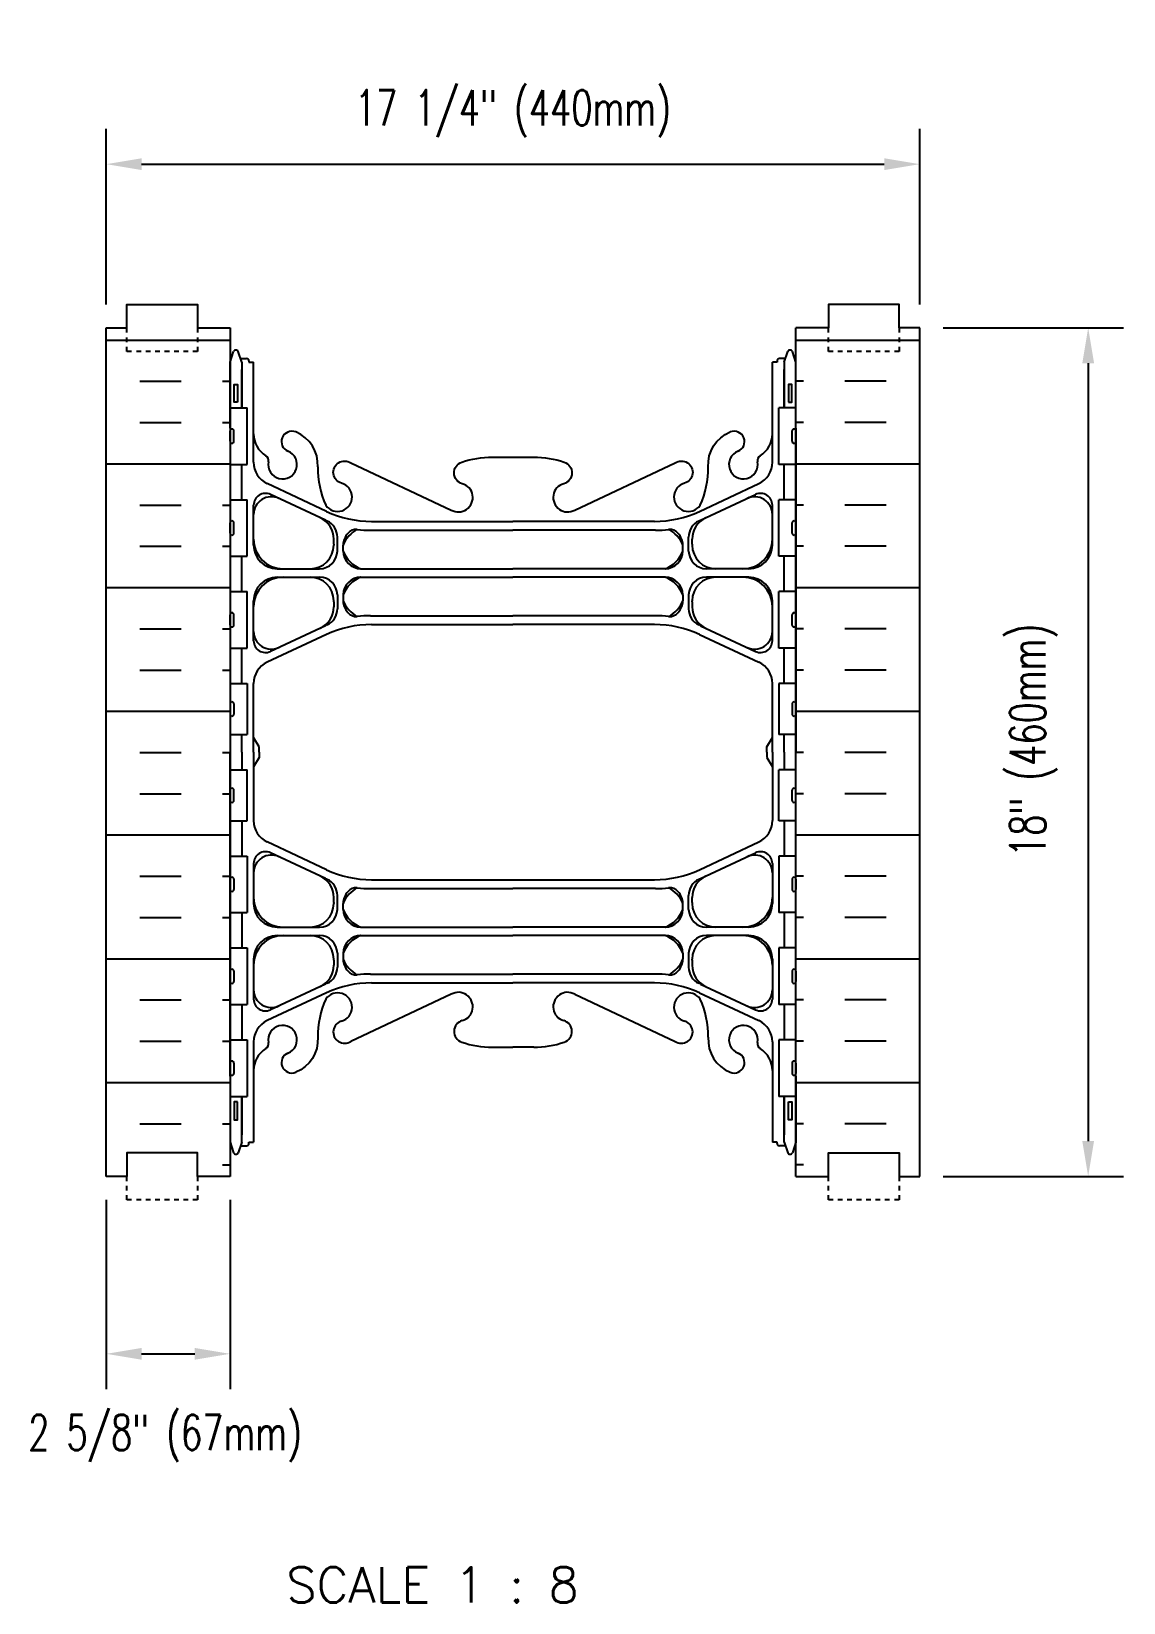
# Model space of a CAD drawing. Header units: inches. Extents: x 345 to 454, y 151 to 253.
# Drawn here: x 345.45 to 368.61, y 157.78 to 191.11 of the extents above; entities that cross this region are included whole.
import ezdxf

# ---------------------------------------------------------------- set-up
doc = ezdxf.new("R2010")
doc.units = ezdxf.units.IN
doc.header["$MEASUREMENT"] = 0
doc.linetypes.add('DASHED2', pattern=[0.375, 0.25, -0.125])
for name, color, linetype in [('HATCH', 12, 'Continuous'), ('line25', 2, 'Continuous'), ('LINE50', 5, 'Continuous'), ('LINE9', 9, 'Continuous'), ('TEXT', 4, 'Continuous'), ('Web_Edge', 9, 'Continuous')]:
    doc.layers.add(name, color=color, linetype=linetype)
doc.styles.add('DIM', font='romans.shx', dxfattribs={"width": 0.7})
doc.styles.add('ROMANS', font='romans.shx', dxfattribs={"height": 0.75})
doc.dimstyles.new('ext_8', dxfattribs={"dimscale": 8, "dimtxt": 0.09375, "dimasz": 0.09375, "dimexe": 0.09375, "dimexo": 0.0625, "dimgap": 0.0625, "dimtad": 1, "dimdec": 3, "dimzin": 3, "dimdsep": 46, "dimlunit": 4, "dimtxsty": 'DIM', "dimcen": 0.09, "dimdle": 0.09375, "dimclrt": 4, "dimadec": 0, "dimazin": 0, "dimtfac": 1, "dimtdec": 3, "dimtmove": 2, "dimatfit": 3, "dimfxl": 0, "dimfrac": 2, "dimtolj": 1, "dimtzin": 0, "dimarcsym": 0})

# ---------------------------------------------------------------- blocks, each defined once
blk = doc.blocks.new('*D29')
at = {"layer": 'Defpoints', "color": 0}
for p in [(364.288, 184.823), (364.288, 166.823), (367.861, 166.823)]:
    blk.add_point(p, dxfattribs=at)
at = {"layer": 'TEXT', "color": 0, "lineweight": -2}
for p, q in [((364.788, 184.823), (368.611, 184.823)), ((367.861, 184.073), (367.861, 167.573)), ((364.788, 166.823), (368.611, 166.823))]:
    blk.add_line(p, q, dxfattribs=at)
at = {"layer": 'TEXT', "color": 0}
for points in [[(367.736, 184.073), (367.986, 184.073), (367.861, 184.823)], [(367.736, 167.573), (367.986, 167.573), (367.861, 166.823)]]:
    blk.add_solid(points, dxfattribs=at)
at = {"layer": 'TEXT', "color": 4, "insert": (366.703, 176.073), "char_height": 0.75, "attachment_point": 5, "rotation": 90, "style": 'DIM'}
blk.add_mtext('\\A1;18" (460mm)', dxfattribs=at)
blk = doc.blocks.new('*D30')
at = {"layer": 'Defpoints', "color": 0}
for p in [(347.038, 166.823), (349.663, 166.823), (349.663, 163.058)]:
    blk.add_point(p, dxfattribs=at)
at = {"layer": 'TEXT', "color": 0, "lineweight": -2}
for p, q in [((347.038, 166.323), (347.038, 162.308)), ((349.663, 166.323), (349.663, 162.308)), ((347.788, 163.058), (348.913, 163.058))]:
    blk.add_line(p, q, dxfattribs=at)
at = {"layer": 'TEXT', "color": 0}
for points in [[(347.788, 163.183), (347.788, 162.933), (347.038, 163.058)], [(348.913, 163.183), (348.913, 162.933), (349.663, 163.058)]]:
    blk.add_solid(points, dxfattribs=at)
at = {"layer": 'TEXT', "color": 4, "insert": (348.286, 161.264), "char_height": 0.75, "attachment_point": 5, "style": 'DIM'}
blk.add_mtext('\\A1;2 5/8" (67mm)', dxfattribs=at)
blk = doc.blocks.new('*D31')
at = {"layer": 'Defpoints', "color": 0}
for p in [(364.288, 188.297), (347.038, 184.823), (364.288, 184.823)]:
    blk.add_point(p, dxfattribs=at)
at = {"layer": 'TEXT', "color": 0, "lineweight": -2}
for p, q in [((347.038, 185.323), (347.038, 189.047)), ((364.288, 185.323), (364.288, 189.047)), ((347.788, 188.297), (363.538, 188.297))]:
    blk.add_line(p, q, dxfattribs=at)
at = {"layer": 'TEXT', "color": 0}
for points in [[(347.788, 188.422), (347.788, 188.172), (347.038, 188.297)], [(363.538, 188.422), (363.538, 188.172), (364.288, 188.297)]]:
    blk.add_solid(points, dxfattribs=at)
at = {"layer": 'TEXT', "color": 4, "insert": (355.663, 189.368), "char_height": 0.75, "attachment_point": 5, "style": 'DIM'}
blk.add_mtext('\\A1;17 1/4" (440mm)', dxfattribs=at)

msp = doc.modelspace()

# ---------------------------------------------------------------- hatches: boundary and pattern name
at = {"layer": 'HATCH'}
h = msp.add_hatch(dxfattribs=at)
h.set_pattern_fill('INSUL', color=256, scale=7, style=0)
h.set_pattern_definition([(0, (-2576.4982, -230.1866), (0, 2.625), []), (0, (-2576.4982, -229.3116), (0, 2.625), [0.875, -0.875]), (0, (-2576.4982, -228.4366), (0, 2.625), [0.875, -0.875])])
h.paths.add_polyline_path([(347.0384, 166.823), (347.4759, 166.823), (347.4759, 167.323), (348.9759, 167.323), (348.9759, 166.823), (349.6634, 166.823), (349.6634, 184.823), (348.9759, 184.823), (348.9759, 185.323), (347.4759, 185.323), (347.4759, 184.823), (347.0384, 184.823)])
h = msp.add_hatch(dxfattribs=at)
h.set_pattern_fill('INSUL', color=256, scale=7, style=0)
h.set_pattern_definition([(180, (3287.825, -230.1866), (0, 2.625), []), (180, (3287.825, -229.3116), (0, 2.625), [0.875, -0.875]), (180, (3287.825, -228.4366), (0, 2.625), [0.875, -0.875])])
h.paths.add_polyline_path([(364.2884, 166.823), (363.8509, 166.823), (363.8509, 167.323), (362.3509, 167.323), (362.3509, 166.823), (361.6634, 166.823), (361.6634, 184.823), (362.3509, 184.823), (362.3509, 185.323), (363.8509, 185.323), (363.8509, 184.823), (364.2884, 184.823)])

# ---------------------------------------------------------------- linework, layer by layer
at = {"layer": 'line25'}
for p, q in [((349.6634, 184.823), (349.6634, 166.823)), ((361.6634, 166.823), (361.6634, 184.823)), ((349.6634, 183.128), (350.0284, 183.128)), ((350.0284, 181.928), (350.0284, 183.128)), ((361.6634, 183.128), (361.2984, 183.128)), ((361.2984, 181.928), (361.2984, 183.128)), ((349.7034, 182.678), (349.7034, 182.678)), ((361.6234, 182.678), (361.6234, 182.678)), ((349.6634, 182.418), (349.6634, 182.638)), ((349.6634, 182.583), (349.6634, 182.583)), ((349.6634, 182.473), (349.6634, 182.473)), ((349.7034, 182.378), (349.7034, 182.378)), ((349.7434, 182.418), (349.7434, 182.638)), ((361.5834, 182.418), (361.5834, 182.638)), ((361.6234, 182.378), (361.6234, 182.378)), ((361.6634, 182.418), (361.6634, 182.638)), ((361.6634, 182.583), (361.6634, 182.583)), ((361.6634, 182.473), (361.6634, 182.473)), ((349.6634, 181.928), (350.0284, 181.928)), ((361.6634, 181.928), (361.2984, 181.928)), ((349.6634, 181.178), (350.0284, 181.178)), ((350.0284, 179.978), (350.0284, 181.178)), ((361.6634, 181.178), (361.2984, 181.178)), ((361.2984, 179.978), (361.2984, 181.178)), ((349.6634, 180.468), (349.6634, 180.688)), ((349.7034, 180.728), (349.7034, 180.728)), ((349.7434, 180.468), (349.7434, 180.688)), ((361.5834, 180.468), (361.5834, 180.688)), ((361.6234, 180.728), (361.6234, 180.728)), ((361.6634, 180.468), (361.6634, 180.688)), ((349.6634, 180.633), (349.6634, 180.633)), ((349.6634, 180.523), (349.6634, 180.523)), ((349.7034, 180.428), (349.7034, 180.428)), ((361.6234, 180.428), (361.6234, 180.428)), ((361.6634, 180.633), (361.6634, 180.633)), ((361.6634, 180.523), (361.6634, 180.523)), ((349.6634, 179.978), (350.0284, 179.978)), ((361.6634, 179.978), (361.2984, 179.978)), ((349.6634, 179.228), (350.0284, 179.228)), ((350.0284, 178.028), (350.0284, 179.228)), ((361.6634, 179.228), (361.2984, 179.228)), ((361.2984, 178.028), (361.2984, 179.228)), ((349.6634, 178.518), (349.6634, 178.738)), ((349.6634, 178.683), (349.6634, 178.683)), ((349.7034, 178.778), (349.7034, 178.778)), ((349.7434, 178.518), (349.7434, 178.738)), ((361.5834, 178.518), (361.5834, 178.738)), ((361.6234, 178.778), (361.6234, 178.778)), ((361.6634, 178.518), (361.6634, 178.738)), ((361.6634, 178.683), (361.6634, 178.683)), ((349.6634, 178.573), (349.6634, 178.573)), ((349.7034, 178.478), (349.7034, 178.478)), ((361.6234, 178.478), (361.6234, 178.478)), ((361.6634, 178.573), (361.6634, 178.573)), ((349.6634, 178.028), (350.0284, 178.028)), ((361.6634, 178.028), (361.2984, 178.028)), ((349.6634, 177.278), (350.0284, 177.278)), ((350.0284, 177.278), (350.0284, 176.198)), ((361.6634, 177.278), (361.2984, 177.278)), ((361.2984, 177.278), (361.2984, 176.198)), ((349.6634, 176.848), (349.6634, 176.628)), ((349.6634, 176.793), (349.6634, 176.793)), ((349.6634, 176.683), (349.6634, 176.683)), ((349.7034, 176.888), (349.7034, 176.888)), ((349.7434, 176.848), (349.7434, 176.628)), ((361.5834, 176.848), (361.5834, 176.628)), ((361.6234, 176.888), (361.6234, 176.888)), ((361.6634, 176.848), (361.6634, 176.628)), ((361.6634, 176.793), (361.6634, 176.793)), ((361.6634, 176.683), (361.6634, 176.683)), ((349.7034, 176.588), (349.7034, 176.588)), ((361.6234, 176.588), (361.6234, 176.588)), ((349.6634, 176.198), (350.0284, 176.198)), ((361.6634, 176.198), (361.2984, 176.198)), ((349.6634, 175.448), (350.0284, 175.448)), ((350.0284, 174.368), (350.0284, 175.448)), ((361.6634, 175.448), (361.2984, 175.448)), ((361.2984, 174.368), (361.2984, 175.448)), ((349.6634, 174.798), (349.6634, 175.018)), ((349.7034, 175.058), (349.7034, 175.058)), ((349.7434, 174.798), (349.7434, 175.018)), ((361.5834, 174.798), (361.5834, 175.018)), ((361.6234, 175.058), (361.6234, 175.058)), ((361.6634, 174.798), (361.6634, 175.018)), ((349.6634, 174.963), (349.6634, 174.963)), ((349.6634, 174.853), (349.6634, 174.853)), ((349.7034, 174.758), (349.7034, 174.758)), ((361.6234, 174.758), (361.6234, 174.758)), ((361.6634, 174.963), (361.6634, 174.963)), ((361.6634, 174.853), (361.6634, 174.853)), ((349.6634, 174.368), (350.0284, 174.368)), ((361.6634, 174.368), (361.2984, 174.368)), ((349.6634, 173.618), (350.0284, 173.618)), ((350.0284, 173.618), (350.0284, 172.418)), ((361.6634, 173.618), (361.2984, 173.618)), ((361.2984, 173.618), (361.2984, 172.418)), ((349.6634, 173.128), (349.6634, 172.908)), ((349.6634, 173.073), (349.6634, 173.073)), ((349.7034, 173.168), (349.7034, 173.168)), ((349.7434, 173.128), (349.7434, 172.908)), ((361.5834, 173.128), (361.5834, 172.908)), ((361.6234, 173.168), (361.6234, 173.168)), ((361.6634, 173.128), (361.6634, 172.908)), ((361.6634, 173.073), (361.6634, 173.073)), ((349.6634, 172.963), (349.6634, 172.963)), ((349.7034, 172.868), (349.7034, 172.868)), ((361.6234, 172.868), (361.6234, 172.868)), ((361.6634, 172.963), (361.6634, 172.963)), ((349.6634, 172.418), (350.0284, 172.418)), ((361.6634, 172.418), (361.2984, 172.418)), ((349.6634, 171.668), (350.0284, 171.668)), ((350.0284, 171.668), (350.0284, 170.468)), ((361.6634, 171.668), (361.2984, 171.668)), ((361.2984, 171.668), (361.2984, 170.468)), ((349.6634, 171.178), (349.6634, 170.958)), ((349.6634, 171.123), (349.6634, 171.123)), ((349.6634, 171.013), (349.6634, 171.013)), ((349.7434, 171.178), (349.7434, 170.958)), ((361.5834, 171.178), (361.5834, 170.958)), ((361.6634, 171.178), (361.6634, 170.958)), ((361.6634, 171.123), (361.6634, 171.123)), ((361.6634, 171.013), (361.6634, 171.013)), ((349.7034, 170.918), (349.7034, 170.918)), ((361.6234, 170.918), (361.6234, 170.918)), ((349.6634, 170.468), (350.0284, 170.468)), ((361.6634, 170.468), (361.2984, 170.468)), ((349.6634, 169.718), (350.0284, 169.718)), ((350.0284, 169.718), (350.0284, 168.518)), ((361.6634, 169.718), (361.2984, 169.718)), ((361.2984, 169.718), (361.2984, 168.518)), ((349.6634, 169.228), (349.6634, 169.008)), ((349.6634, 169.173), (349.6634, 169.173)), ((349.6634, 169.063), (349.6634, 169.063)), ((349.7034, 169.268), (349.7034, 169.268)), ((349.7434, 169.228), (349.7434, 169.008)), ((361.5834, 169.228), (361.5834, 169.008)), ((361.6234, 169.268), (361.6234, 169.268)), ((361.6634, 169.228), (361.6634, 169.008)), ((361.6634, 169.173), (361.6634, 169.173)), ((361.6634, 169.063), (361.6634, 169.063)), ((349.7034, 168.968), (349.7034, 168.968)), ((361.6234, 168.968), (361.6234, 168.968)), ((349.6634, 168.518), (350.0284, 168.518)), ((361.6634, 168.518), (361.2984, 168.518))]:
    msp.add_line(p, q, dxfattribs=at)
for centre, start, end in [((349.7034, 182.638), 90, 180), ((349.7034, 182.638), 360, 90), ((361.6234, 182.638), 90, 180), ((361.6234, 182.638), 0, 90), ((349.7034, 182.418), 180, 270), ((349.7034, 182.418), 270, 0), ((361.6234, 182.418), 180, 270), ((361.6234, 182.418), 270, 0), ((349.7034, 180.688), 90, 180), ((349.7034, 180.688), 360, 90), ((361.6234, 180.688), 90, 180), ((361.6234, 180.688), 0, 90), ((349.7034, 180.468), 180, 270), ((349.7034, 180.468), 270, 0), ((361.6234, 180.468), 180, 270), ((361.6234, 180.468), 270, 0), ((349.7034, 178.738), 90, 180), ((349.7034, 178.738), 360, 90), ((361.6234, 178.738), 90, 180), ((361.6234, 178.738), 0, 90), ((349.7034, 178.518), 180, 270), ((349.7034, 178.518), 270, 0), ((361.6234, 178.518), 180, 270), ((361.6234, 178.518), 270, 0), ((349.7034, 176.848), 90, 180), ((349.7034, 176.848), 0, 90), ((361.6234, 176.848), 90, 180), ((361.6234, 176.848), 360, 90), ((349.7034, 176.628), 180, 270), ((349.7034, 176.628), 270, 0), ((361.6234, 176.628), 180, 270), ((361.6234, 176.628), 270, 0), ((349.7034, 175.018), 90, 180), ((349.7034, 175.018), 360, 90), ((361.6234, 175.018), 90, 180), ((361.6234, 175.018), 0, 90), ((349.7034, 174.798), 180, 270), ((349.7034, 174.798), 270, 0), ((361.6234, 174.798), 180, 270), ((361.6234, 174.798), 270, 0), ((349.7034, 173.128), 90, 180), ((349.7034, 173.128), 0, 90), ((361.6234, 173.128), 90, 180), ((361.6234, 173.128), 360, 90), ((349.7034, 172.908), 180, 270), ((349.7034, 172.908), 270, 0), ((361.6234, 172.908), 180, 270), ((361.6234, 172.908), 270, 0), ((349.7034, 171.178), 90, 180), ((349.7034, 171.178), 0, 90), ((361.6234, 171.178), 90, 180), ((361.6234, 171.178), 360, 90), ((349.7034, 170.958), 180, 270), ((349.7034, 170.958), 270, 0), ((361.6234, 170.958), 180, 270), ((361.6234, 170.958), 270, 0), ((349.7034, 169.228), 90, 180), ((349.7034, 169.008), 180, 270), ((349.7034, 169.228), 0, 90), ((349.7034, 169.008), 270, 0), ((361.6234, 169.228), 90, 180), ((361.6234, 169.008), 180, 270), ((361.6234, 169.228), 360, 90), ((361.6234, 169.008), 270, 0)]:
    msp.add_arc(centre, 0.04, start, end, dxfattribs=at)
at = {"layer": 'LINE50'}
for p, q in [((347.0384, 166.823), (347.0384, 184.823)), ((364.2884, 166.823), (364.2884, 184.823))]:
    msp.add_line(p, q, dxfattribs=at)
for points in [[(347.0384, 184.823), (347.4759, 184.823), (347.4759, 185.323), (348.9759, 185.323), (348.9759, 184.823), (349.6634, 184.823)], [(364.2884, 184.823), (363.8509, 184.823), (363.8509, 185.323), (362.3509, 185.323), (362.3509, 184.823), (361.6634, 184.823)], [(349.6634, 166.823), (348.9759, 166.823), (348.9759, 167.323), (347.4759, 167.323), (347.4759, 166.823), (347.0384, 166.823)], [(361.6634, 166.823), (362.3509, 166.823), (362.3509, 167.323), (363.8509, 167.323), (363.8509, 166.823), (364.2884, 166.823)]]:
    msp.add_lwpolyline(points, dxfattribs=at)
at = {"layer": 'LINE9', "linetype": 'DASHED2', "ltscale": 0.15}
for points in [[(348.9759, 184.823), (348.9759, 184.823), (348.9759, 184.323), (347.4759, 184.323), (347.4759, 184.823), (347.4759, 184.823)], [(363.8509, 184.823), (363.8509, 184.823), (363.8509, 184.323), (362.3509, 184.323), (362.3509, 184.823), (362.3509, 184.823)], [(348.9759, 166.823), (348.9759, 166.823), (348.9759, 166.323), (347.4759, 166.323), (347.4759, 166.823), (347.4759, 166.823)], [(363.8509, 166.823), (363.8509, 166.823), (363.8509, 166.323), (362.3509, 166.323), (362.3509, 166.823), (362.3509, 166.823)]]:
    msp.add_lwpolyline(points, dxfattribs=at)
at = {"layer": 'Web_Edge'}
for p, q in [((349.6634, 184.0942), (349.7384, 184.3242)), ((349.9134, 184.0942), (349.8384, 184.3242)), ((349.8873, 184.1742), (350.0134, 184.1742)), ((349.9134, 184.0942), (349.9134, 183.128)), ((350.0634, 184.1242), (350.0634, 184.0942)), ((350.0634, 184.1242), (350.0634, 184.1242)), ((350.0634, 184.0942), (350.1634, 184.0942)), ((350.1634, 181.9723), (350.1634, 184.0942)), ((361.1634, 181.9723), (361.1634, 184.0942)), ((361.2634, 184.0942), (361.1634, 184.0942)), ((361.2634, 184.1242), (361.2634, 184.1242)), ((361.2634, 184.1242), (361.2634, 184.0942)), ((361.4395, 184.1742), (361.3134, 184.1742)), ((361.4134, 184.0942), (361.4884, 184.3242)), ((361.4134, 184.0942), (361.4134, 183.128)), ((361.6634, 184.0942), (361.5884, 184.3242)), ((351.7097, 180.9306), (350.4515, 181.5194)), ((359.6171, 180.9306), (360.8753, 181.5194)), ((350.1634, 180.2142), (350.1634, 181.0625)), ((351.6857, 180.7431), (350.5194, 181.2889)), ((359.6411, 180.7431), (360.8074, 181.2889)), ((361.1634, 180.2142), (361.1634, 181.0625)), ((352.6634, 180.7184), (355.6634, 180.7184)), ((358.6634, 180.7184), (355.6634, 180.7184)), ((351.8634, 180.2377), (351.8634, 180.3418)), ((351.9384, 180.0892), (351.9384, 180.3862)), ((352.6394, 180.5309), (355.6634, 180.5309)), ((358.6874, 180.5309), (355.6634, 180.5309)), ((359.3884, 180.0892), (359.3884, 180.3862)), ((359.4634, 180.2377), (359.4634, 180.3418)), ((351.8634, 180.2377), (351.8634, 180.2142)), ((352.0634, 180.0892), (352.0634, 180.2152)), ((359.2634, 180.0892), (359.2634, 180.2152)), ((359.4634, 180.2377), (359.4634, 180.2142)), ((350.6634, 179.7142), (351.5634, 179.7142)), ((352.4384, 179.7142), (355.6634, 179.7142)), ((358.8884, 179.7142), (355.6634, 179.7142)), ((360.6634, 179.7142), (359.7634, 179.7142)), ((350.6634, 179.5342), (351.5634, 179.5342)), ((352.4384, 179.5342), (355.6634, 179.5342)), ((358.8884, 179.5342), (355.6634, 179.5342)), ((360.6634, 179.5342), (359.7634, 179.5342)), ((350.1634, 178.186), (350.1634, 179.0342)), ((351.8634, 179.0107), (351.8634, 179.0342)), ((351.8634, 179.0107), (351.8634, 178.9066)), ((351.9384, 179.1592), (351.9384, 178.8622)), ((352.0634, 179.1592), (352.0634, 179.0455)), ((352.0634, 179.1592), (352.0634, 179.0335)), ((359.2634, 179.1592), (359.2634, 179.0335)), ((359.2634, 179.1592), (359.2634, 179.0455)), ((359.3884, 179.1592), (359.3884, 178.8622)), ((359.4634, 179.0107), (359.4634, 179.0342)), ((359.4634, 179.0107), (359.4634, 178.9066)), ((361.1634, 178.186), (361.1634, 179.0342)), ((352.6402, 178.7179), (355.6634, 178.7179)), ((358.6866, 178.7179), (355.6634, 178.7179)), ((351.6865, 178.5058), (350.5194, 177.9596)), ((352.6634, 178.53), (355.6634, 178.53)), ((358.6634, 178.53), (355.6634, 178.53)), ((359.6403, 178.5058), (360.8074, 177.9596)), ((351.7097, 178.3179), (350.4515, 177.729)), ((359.6171, 178.3179), (360.8753, 177.729)), ((350.1634, 175.823), (350.1634, 177.2762)), ((361.1634, 175.823), (361.1634, 177.2762)), ((350.2834, 175.9353), (350.1634, 176.1353)), ((350.2834, 175.9353), (350.1634, 176.1353)), ((361.0434, 175.9353), (361.1634, 176.1353)), ((361.0434, 175.9353), (361.1634, 176.1353)), ((350.1634, 175.823), (350.1634, 174.3697)), ((350.2834, 175.7106), (350.1634, 175.5106)), ((350.2834, 175.7106), (350.1634, 175.5106)), ((350.2834, 175.823), (350.2834, 175.9353)), ((350.2834, 175.823), (350.2834, 175.9353)), ((350.2834, 175.823), (350.2834, 175.7106)), ((350.2834, 175.823), (350.2834, 175.7106)), ((361.0434, 175.823), (361.0434, 175.9353)), ((361.0434, 175.823), (361.0434, 175.9353)), ((361.0434, 175.823), (361.0434, 175.7106)), ((361.0434, 175.823), (361.0434, 175.7106)), ((361.0434, 175.7106), (361.1634, 175.5106)), ((361.0434, 175.7106), (361.1634, 175.5106)), ((361.1634, 175.823), (361.1634, 174.3697)), ((351.7097, 173.328), (350.4515, 173.9169)), ((351.6865, 173.1401), (350.5194, 173.6864)), ((359.6171, 173.328), (360.8753, 173.9169)), ((359.6403, 173.1401), (360.8074, 173.6864)), ((350.1634, 173.4599), (350.1634, 172.6117)), ((361.1634, 173.4599), (361.1634, 172.6117)), ((351.8634, 172.6352), (351.8634, 172.7393)), ((351.9384, 172.4867), (351.9384, 172.7837)), ((352.6394, 172.928), (355.6634, 172.928)), ((358.6874, 172.928), (355.6634, 172.928)), ((359.3884, 172.4867), (359.3884, 172.7837)), ((359.4634, 172.6352), (359.4634, 172.7393)), ((351.8634, 172.6352), (351.8634, 172.6117)), ((352.0634, 172.4863), (352.0634, 172.6123)), ((359.2634, 172.4863), (359.2634, 172.6123)), ((359.4634, 172.6352), (359.4634, 172.6117)), ((350.6634, 172.1117), (351.5634, 172.1117)), ((352.4384, 172.1113), (355.6634, 172.1113)), ((358.8884, 172.1113), (355.6634, 172.1113)), ((360.6634, 172.1117), (359.7634, 172.1117)), ((350.6634, 171.9317), (351.5634, 171.9317)), ((352.4384, 171.9313), (355.6634, 171.9313)), ((358.8884, 171.9313), (355.6634, 171.9313)), ((360.6634, 171.9317), (359.7634, 171.9317)), ((350.1634, 171.4317), (350.1634, 170.5834)), ((351.8634, 171.4082), (351.8634, 171.4317)), ((351.8634, 171.4082), (351.8634, 171.3041)), ((351.9384, 171.5567), (351.9384, 171.2597)), ((352.0634, 171.5563), (352.0634, 171.4306)), ((352.0634, 171.5563), (352.0634, 171.4426)), ((359.2634, 171.5563), (359.2634, 171.4426)), ((359.2634, 171.5563), (359.2634, 171.4306)), ((359.3884, 171.5567), (359.3884, 171.2597)), ((359.4634, 171.4082), (359.4634, 171.4317)), ((359.4634, 171.4082), (359.4634, 171.3041)), ((361.1634, 171.4317), (361.1634, 170.5834)), ((352.6402, 171.115), (355.6634, 171.115)), ((358.6866, 171.115), (355.6634, 171.115)), ((351.7097, 170.7153), (350.4515, 170.1265)), ((351.6857, 170.9028), (350.5194, 170.357)), ((354.3532, 170.6866), (352.226, 169.6873)), ((352.6634, 170.9275), (355.6634, 170.9275)), ((358.6634, 170.9275), (355.6634, 170.9275)), ((356.9736, 170.6866), (359.1008, 169.6873)), ((359.6171, 170.7153), (360.8753, 170.1265)), ((359.6411, 170.9028), (360.8074, 170.357)), ((350.1634, 169.6736), (350.1634, 167.5517)), ((361.1634, 169.6736), (361.1634, 167.5517)), ((355.2242, 169.5628), (355.6634, 169.5628)), ((356.1026, 169.5628), (355.6634, 169.5628)), ((349.9134, 167.5517), (349.9134, 168.518)), ((361.4134, 167.5517), (361.4134, 168.518)), ((349.6634, 167.5517), (349.7384, 167.3217)), ((349.9134, 167.5517), (349.8384, 167.3217)), ((349.8873, 167.4717), (350.0134, 167.4717)), ((350.0634, 167.5517), (350.1634, 167.5517)), ((350.0634, 167.5217), (350.0634, 167.5517)), ((350.0634, 167.5217), (350.0634, 167.5217)), ((361.2634, 167.5517), (361.1634, 167.5517)), ((361.2634, 167.5217), (361.2634, 167.5517)), ((361.2634, 167.5217), (361.2634, 167.5217)), ((361.4395, 167.4717), (361.3134, 167.4717)), ((361.4134, 167.5517), (361.4884, 167.3217)), ((361.6634, 167.5517), (361.5884, 167.3217))]:
    msp.add_line(p, q, dxfattribs=at)
for points in [[(349.6634, 182.6942), (349.6634, 184.0942)], [(361.6634, 182.6942), (361.6634, 184.0942)], [(349.9134, 183.128), (349.9134, 183.9442)], [(361.4134, 183.128), (361.4134, 183.9442)], [(349.6634, 182.6942), (349.6634, 175.823)], [(361.6634, 182.6942), (361.6634, 175.823)], [(349.9134, 181.178), (349.9134, 181.9342)], [(361.4134, 181.178), (361.4134, 181.928)], [(349.9134, 179.228), (349.9134, 179.9842)], [(361.4134, 179.228), (361.4134, 179.978)], [(349.9134, 177.278), (349.9134, 178.0375)], [(361.4134, 177.278), (361.4134, 178.028)], [(349.9134, 175.823), (349.9134, 176.2075)], [(361.4134, 175.823), (361.4134, 176.198)], [(349.6634, 168.9517), (349.6634, 175.823)], [(349.9134, 175.823), (349.9134, 175.448)], [(361.4134, 175.823), (361.4134, 175.448)], [(361.6634, 168.9517), (361.6634, 175.823)], [(349.9134, 174.368), (349.9134, 173.618)], [(361.4134, 174.368), (361.4134, 173.618)], [(352.6634, 173.1159), (355.6634, 173.1159), (358.6634, 173.1159)], [(349.9134, 172.418), (349.9134, 171.668)], [(361.4134, 172.418), (361.4134, 171.668)], [(349.9134, 170.468), (349.9134, 169.718)], [(361.4134, 170.468), (361.4134, 169.718)], [(349.6634, 168.9517), (349.6634, 167.5517)], [(361.6634, 168.9517), (361.6634, 167.5517)], [(349.9134, 168.518), (349.9134, 167.7017)], [(361.4134, 168.518), (361.4134, 167.7017)]]:
    msp.add_lwpolyline(points, dxfattribs=at)
for points in [[(349.8234, 183.2442), (349.7534, 183.2442), (349.7534, 183.6242), (349.8234, 183.6242)], [(361.5034, 183.2442), (361.5734, 183.2442), (361.5734, 183.6242), (361.5034, 183.6242)], [(349.8234, 168.4017), (349.7534, 168.4017), (349.7534, 168.0217), (349.8234, 168.0217)], [(361.5034, 168.4017), (361.5734, 168.4017), (361.5734, 168.0217), (361.5034, 168.0217)]]:
    msp.add_lwpolyline(points, close=True, dxfattribs=at)
for points in [[(351.5217, 181.8728, 0.3253125), (351.0551, 182.615)], [(359.8051, 181.8728, -0.3253125), (360.2717, 182.615)], [(351.5217, 181.8728, 0.1048804), (351.6941, 181.061, 1.4229132), (352.0276, 181.5281, -1.1711046), (352.226, 181.9587), (354.3532, 180.9593, 1.1330275), (354.5883, 181.517, -0.7355925), (354.5756, 181.9751, -0.0827551), (355.2242, 182.0832), (355.6634, 182.0832), (356.1026, 182.0832, -0.0827551), (356.7512, 181.9751, -0.7355925), (356.7384, 181.517, 1.1330275), (356.9736, 180.9593), (359.1008, 181.9587, -1.1711046), (359.2992, 181.5281, 1.4229132), (359.6327, 181.061, 0.1048804), (359.8051, 181.8728)], [(351.5217, 169.7731, -0.3253125), (351.0551, 169.0309)], [(359.8051, 169.7731, 0.3253125), (360.2717, 169.0309)]]:
    msp.add_lwpolyline(points, format="xyb", dxfattribs=at)
for centre, radius, start, end in [((349.7884, 184.2976), 0.0567, 28.07249, 151.92751), ((361.5384, 184.2976), 0.0567, 28.07249, 151.92751), ((350.0134, 184.1242), 0.05, 0, 90), ((361.3134, 184.1242), 0.05, 90, 180), ((350.7134, 182.5789), 0.55, 180, 238.0732), ((350.9734, 182.4107), 0.22, 68.19625, 248.19625), ((360.3534, 182.4107), 0.22, 291.80375, 111.80375), ((360.6134, 182.5789), 0.55, 301.9268, 0), ((350.3564, 182.006), 0.125, 348.90556, 58.0732), ((350.7784, 181.9233), 0.305, 168.90556, 68.19625), ((360.5484, 181.9233), 0.305, 111.80375, 11.09444), ((360.9704, 182.006), 0.125, 121.9268, 191.09444), ((350.6634, 181.9723), 0.5, 180, 244.92041), ((360.6634, 181.9723), 0.5, 295.07959, 0), ((350.4134, 181.0625), 0.25, 64.92041, 180), ((350.5384, 180.8659), 0.375, 64.92041, 180), ((360.7884, 180.8659), 0.375, 0, 115.07959), ((360.9134, 181.0625), 0.25, 0, 115.07959), ((351.3634, 180.3418), 0.5, 0, 64.92041), ((352.6394, 182.7809), 2.25, 244.92041, 245.94764), ((352.6634, 182.9684), 2.25, 244.92041, 270), ((351.5622, 180.3859), 0.3762, 0.05139, 64.80806), ((358.6634, 182.9684), 2.25, 270, 295.07959), ((359.7646, 180.3859), 0.3762, 115.19194, 179.94861), ((359.9634, 180.3418), 0.5, 115.07959, 180), ((358.6874, 182.7809), 2.25, 294.05236, 295.07959), ((350.7884, 180.3392), 0.625, 180, 270), ((352.6465, 179.9924), 0.6242, 117.09656, 159.08811), ((352.4396, 180.2148), 0.3762, 138.37041, 179.94861), ((352.3453, 180.2986), 0.25, 86.12089, 138.37041), ((352.6394, 182.7809), 2.25, 262.92277, 270), ((358.6874, 182.7809), 2.25, 270, 277.07723), ((358.9815, 180.2986), 0.25, 41.62959, 93.87911), ((358.6803, 179.9924), 0.6242, 20.91189, 62.90344), ((358.8872, 180.2148), 0.3762, 0.05139, 41.62959), ((360.5384, 180.3392), 0.625, 270, 0), ((350.6634, 180.2142), 0.5, 180, 270), ((351.3634, 180.2142), 0.5, 270, 0), ((351.5634, 180.0892), 0.375, 270, 0), ((352.6452, 180.296), 0.6175, 199.56816, 250.43184), ((352.4384, 180.0892), 0.375, 180, 270), ((358.8884, 180.0892), 0.375, 270, 0), ((358.6816, 180.296), 0.6175, 289.56816, 340.43184), ((359.7634, 180.0892), 0.375, 180, 270), ((359.9634, 180.2142), 0.5, 180, 270), ((360.6634, 180.2142), 0.5, 270, 0), ((350.7884, 178.9092), 0.625, 90, 180), ((350.6634, 179.0342), 0.5, 90, 180), ((351.3634, 179.0342), 0.5, 0, 90), ((351.5634, 179.1592), 0.375, 360, 90), ((352.6452, 178.9527), 0.6175, 109.64583, 160.43184), ((352.4384, 179.1592), 0.375, 90, 180), ((358.8884, 179.1592), 0.375, 360, 90), ((358.6816, 178.9527), 0.6175, 19.56816, 70.35417), ((359.7634, 179.1592), 0.375, 90, 180), ((359.9634, 179.0342), 0.5, 90, 180), ((360.5384, 178.9092), 0.625, 360, 90), ((360.6634, 179.0342), 0.5, 0, 90), ((352.6465, 179.2563), 0.6242, 200.91189, 242.89488), ((352.4395, 179.0338), 0.3761, 180.04913, 221.61347), ((358.6803, 179.2563), 0.6242, 297.10512, 339.08811), ((358.8873, 179.0338), 0.3761, 318.38653, 359.95087), ((351.3634, 178.9066), 0.5, 295.07959, 360), ((351.5623, 178.8625), 0.3761, 295.18699, 359.95087), ((352.3452, 178.9501), 0.25, 221.61347, 273.89879), ((352.6402, 176.4679), 2.25, 90, 97.09702), ((358.6866, 176.4679), 2.25, 82.90298, 90), ((358.9816, 178.9501), 0.25, 266.10121, 318.38653), ((359.7645, 178.8625), 0.3761, 180.04913, 244.81301), ((359.9634, 178.9066), 0.5, 180, 244.92041), ((350.5384, 178.3825), 0.375, 180, 295.07959), ((352.6402, 176.4679), 2.25, 114.07524, 115.07959), ((352.6634, 176.28), 2.25, 90, 115.07959), ((358.6634, 176.28), 2.25, 64.92041, 90), ((358.6866, 176.4679), 2.25, 64.92041, 65.92476), ((360.7884, 178.3825), 0.375, 244.92041, 360), ((350.4134, 178.186), 0.25, 180, 295.07959), ((360.9134, 178.186), 0.25, 244.92041, 0), ((350.6634, 177.2762), 0.5, 115.07959, 180), ((360.6634, 177.2762), 0.5, 0, 64.92041), ((350.6634, 174.3697), 0.5, 180, 244.92041), ((360.6634, 174.3697), 0.5, 295.07959, 360), ((350.4134, 173.4599), 0.25, 64.92041, 180), ((360.9134, 173.4599), 0.25, 360, 115.07959), ((350.5384, 173.2634), 0.375, 64.92041, 180), ((352.6634, 175.3659), 2.25, 244.92041, 270), ((358.6634, 175.3659), 2.25, 270, 295.07959), ((360.7884, 173.2634), 0.375, 0, 115.07959), ((351.3634, 172.7393), 0.5, 0, 64.92041), ((352.6402, 175.178), 2.25, 244.92041, 245.92476), ((351.5623, 172.7834), 0.3761, 0.04913, 64.81301), ((359.7645, 172.7834), 0.3761, 115.18699, 179.95087), ((359.9634, 172.7393), 0.5, 115.07959, 180), ((358.6866, 175.178), 2.25, 294.07524, 295.07959), ((350.7884, 172.7367), 0.625, 180, 270), ((352.6465, 172.3895), 0.6242, 117.09656, 159.08811), ((352.4396, 172.6119), 0.3762, 138.37041, 179.94861), ((352.3453, 172.6957), 0.25, 86.12089, 138.37041), ((352.6394, 175.178), 2.25, 262.92277, 270), ((358.6874, 175.178), 2.25, 270, 277.07723), ((358.9815, 172.6957), 0.25, 41.62959, 93.87911), ((358.6803, 172.3895), 0.6242, 20.91189, 62.90344), ((358.8872, 172.6119), 0.3762, 0.05139, 41.62959), ((360.5384, 172.7367), 0.625, 270, 0), ((350.6634, 172.6117), 0.5, 180, 270), ((351.3634, 172.6117), 0.5, 270, 0), ((351.5634, 172.4867), 0.375, 270, 0), ((352.4384, 172.4863), 0.375, 180, 270), ((352.6452, 172.6931), 0.6175, 199.56816, 250.43184), ((358.6816, 172.6931), 0.6175, 289.56816, 340.43184), ((358.8884, 172.4863), 0.375, 270, 0), ((359.7634, 172.4867), 0.375, 180, 270), ((359.9634, 172.6117), 0.5, 180, 270), ((360.6634, 172.6117), 0.5, 270, 360), ((350.6634, 171.4317), 0.5, 90, 180), ((350.7884, 171.3067), 0.625, 90, 180), ((351.3634, 171.4317), 0.5, 0, 90), ((351.5634, 171.5567), 0.375, 360, 90), ((352.4384, 171.5563), 0.375, 90, 180), ((352.6452, 171.3498), 0.6175, 109.64583, 160.43184), ((358.8884, 171.5563), 0.375, 360, 90), ((358.6816, 171.3498), 0.6175, 19.56816, 70.35417), ((359.7634, 171.5567), 0.375, 90, 180), ((359.9634, 171.4317), 0.5, 90, 180), ((360.5384, 171.3067), 0.625, 360, 90), ((360.6634, 171.4317), 0.5, 360, 90), ((352.4395, 171.4309), 0.3761, 180.04913, 221.61347), ((352.6465, 171.6534), 0.6242, 200.91189, 242.89488), ((358.6803, 171.6534), 0.6242, 297.10512, 339.08811), ((358.8873, 171.4309), 0.3761, 318.38653, 359.95087), ((351.3634, 171.3041), 0.5, 295.07959, 360), ((351.5622, 171.26), 0.3762, 295.19194, 359.94861), ((352.3452, 171.3472), 0.25, 221.61347, 273.89879), ((352.6402, 168.865), 2.25, 90, 97.09702), ((358.6866, 168.865), 2.25, 82.90298, 90), ((358.9816, 171.3472), 0.25, 266.10121, 318.38653), ((359.7646, 171.26), 0.3762, 180.05139, 244.80806), ((359.9634, 171.3041), 0.5, 180, 244.92041), ((350.5384, 170.78), 0.375, 180, 295.07959), ((352.6394, 168.865), 2.25, 114.05236, 115.07959), ((351.9449, 170.4114), 0.305, 285.72535, 145.32968), ((352.6634, 168.6775), 2.25, 90, 115.07959), ((354.5057, 170.4225), 0.305, 285.72535, 120), ((356.8211, 170.4225), 0.305, 60, 254.27465), ((358.6634, 168.6775), 2.25, 64.92041, 90), ((359.3819, 170.4114), 0.305, 34.67032, 254.27465), ((358.6874, 168.865), 2.25, 64.92041, 65.94764), ((360.7884, 170.78), 0.375, 244.92041, 360), ((350.4134, 170.5834), 0.25, 180, 295.07959), ((353.5217, 169.7726), 2, 156.03617, 179.98544), ((357.8051, 169.7726), 2, 0.01456, 23.96383), ((360.9134, 170.5834), 0.25, 244.92041, 360), ((350.6634, 169.6736), 0.5, 115.07959, 180), ((350.7784, 169.7226), 0.305, 291.80375, 191.09444), ((352.0926, 169.8868), 0.24, 105.72535, 303.75), ((354.6534, 169.8979), 0.24, 105.72535, 251.07704), ((356.6734, 169.8979), 0.24, 288.92296, 74.27465), ((359.2342, 169.8868), 0.24, 236.25, 74.27465), ((360.5484, 169.7226), 0.305, 348.90556, 248.19625), ((360.6634, 169.6736), 0.5, 360, 64.92041), ((350.3564, 169.6399), 0.125, 301.9268, 11.09444), ((355.2242, 171.5628), 2, 251.07704, 270), ((356.1026, 171.5628), 2, 270, 288.92296), ((360.9704, 169.6399), 0.125, 168.90556, 238.0732), ((350.7134, 169.067), 0.55, 121.9268, 180), ((350.9734, 169.2352), 0.22, 111.80375, 291.80375), ((360.3534, 169.2352), 0.22, 248.19625, 68.19625), ((360.6134, 169.067), 0.55, 360, 58.0732), ((350.0134, 167.5217), 0.05, 270, 0), ((361.3134, 167.5217), 0.05, 180, 270), ((349.7884, 167.3484), 0.0567, 208.07249, 331.92751), ((361.5384, 167.3484), 0.0567, 208.07249, 331.92751)]:
    msp.add_arc(centre, radius, start, end, dxfattribs=at)

# ---------------------------------------------------------------- texts
at = {"layer": 'TEXT', "insert": (350.8551, 158.5308), "char_height": 0.75, "width": 33.051293, "attachment_point": 1, "style": 'ROMANS'}
msp.add_mtext('SCALE 1 : 8', dxfattribs=at)

# ---------------------------------------------------------------- dimensions: what is measured, and where the dimension line sits
at = {"layer": 'TEXT'}
dim = msp.add_linear_dim(base=(364.2884, 188.2969), p1=(347.0384, 184.823), p2=(364.2884, 184.823), text='17 1/4" (440mm)', dimstyle='ext_8', dxfattribs=at)
dim.commit()
dim.dimension.update_dxf_attribs({"geometry": '*D31', "text_midpoint": (355.6634, 189.3684)})
dim = msp.add_linear_dim(base=(367.8613, 166.823), p1=(364.2884, 184.823), p2=(364.2884, 166.823), angle=90, text='18" (460mm)', dimstyle='ext_8', dxfattribs=at)
dim.commit()
dim.dimension.update_dxf_attribs({"geometry": '*D29', "text_midpoint": (366.7029, 176.073), "dimtype": 160})
dim = msp.add_linear_dim(base=(349.6634, 163.0577), p1=(347.0384, 166.823), p2=(349.6634, 166.823), text='2 5/8" (67mm)', dimstyle='ext_8', dxfattribs=at)
dim.commit()
dim.dimension.update_dxf_attribs({"geometry": '*D30', "text_midpoint": (348.2863, 161.2639), "dimtype": 160})

doc.saveas('drawing.dxf')
